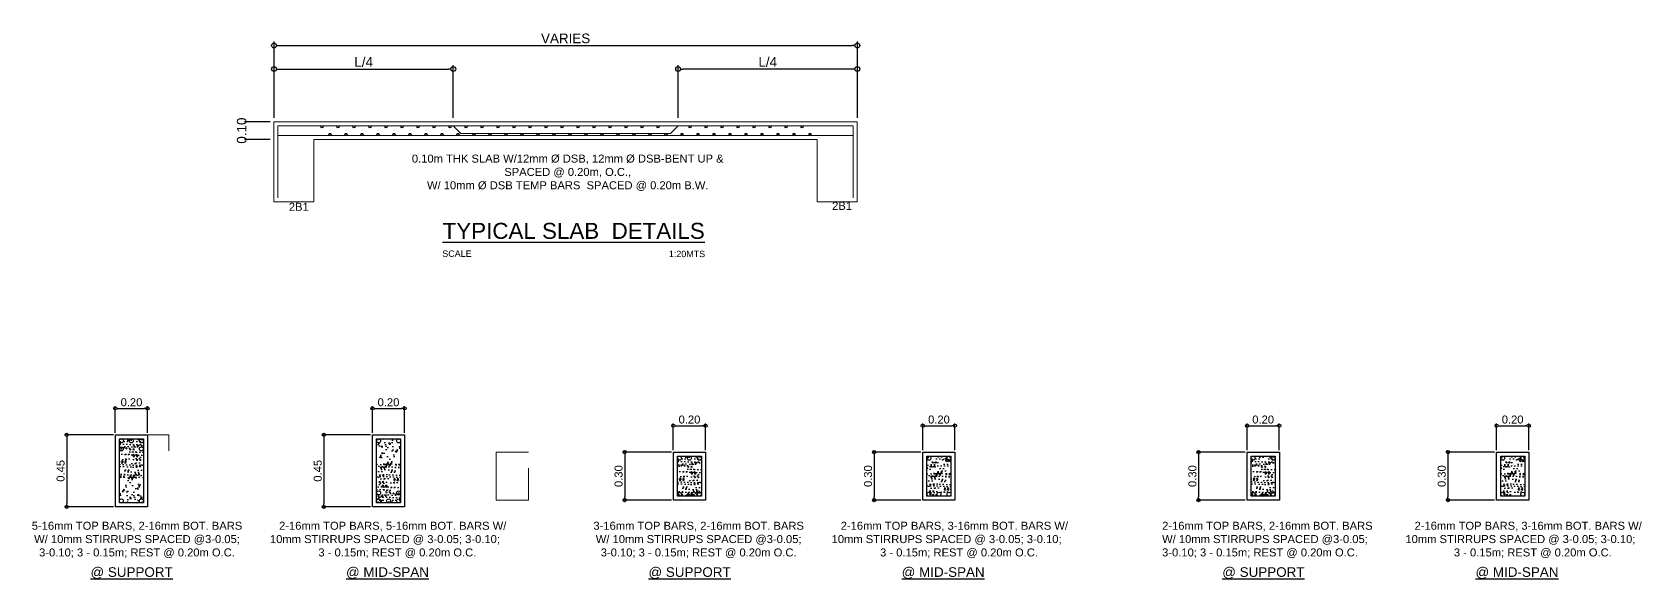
# Model space of a CAD drawing. Header units: inches. Extents: x -1369 to 1198, y -366 to 1398.
# Drawn here: x -621.63 to -611.57, y -34.94 to -31.53 of the extents above; entities that cross this region are included whole.
import ezdxf

# ---------------------------------------------------------------- set-up
doc = ezdxf.new("R2010")
doc.units = ezdxf.units.IN
doc.header["$MEASUREMENT"] = 0
doc.layers.add('BLK_BDY', color=11, linetype='Continuous', lineweight=13)
doc.layers.add('dim', color=8, linetype='Continuous')
doc.styles.get("Standard").update_dxf_attribs({"font": 'arial.ttf'})
doc.dimstyles.new('20', dxfattribs={"dimtxt": 0.05, "dimasz": 0.02, "dimexe": 0.013, "dimexo": 0.0125, "dimgap": 0.0125, "dimtad": 1, "dimzin": 0, "dimdsep": 46, "dimtxsty": 'Standard', "dimblk": 'DOTBLANK', "dimcen": 0.09, "dimclrd": 256, "dimclre": 256, "dimadec": 0, "dimazin": 0, "dimtfac": 1, "dimtix": 1, "dimtofl": 0, "dimtmove": 0, "dimatfit": 3, "dimfxl": 1, "dimtolj": 1, "dimtzin": 0, "dimlwd": -1, "dimlwe": -1, "dimarcsym": 0})
doc.dimstyles.new('JT- 20', dxfattribs={"dimtxt": 0.06, "dimasz": 0.03, "dimexe": 0.025, "dimexo": 0.025, "dimgap": 0.0125, "dimtad": 1, "dimzin": 0, "dimdsep": 46, "dimtxsty": 'Standard', "dimblk": 'DOTBLANK', "dimcen": 0.1, "dimclrd": 8, "dimclre": 8, "dimclrt": 7, "dimadec": 0, "dimazin": 0, "dimtfac": 1, "dimtix": 1, "dimtofl": 0, "dimtmove": 0, "dimatfit": 3, "dimldrblk": 'CLOSEDBLANK', "dimfxl": 1, "dimtolj": 1, "dimtzin": 0, "dimlwd": -1, "dimlwe": -1, "dimarcsym": 0})

# ---------------------------------------------------------------- blocks, each defined once
blk = doc.blocks.new('_DotBlank')
at = {"color": 0, "linetype": 'ByBlock', "lineweight": -2}
blk.add_line((-0.5, 0), (-1, 0), dxfattribs=at)
blk.add_circle((0, 0), 0.5, dxfattribs=at)
blk = doc.blocks.new('*D819')
at = {"layer": 'Defpoints', "color": 0, "transparency": 16777216}
for p in [(-620.911, -33.879), (-621.112, -34.044), (-620.911, -34.044)]:
    blk.add_point(p, dxfattribs=at)
at = {"layer": 'dim', "transparency": 16777216}
for p, q in [((-621.112, -34.032), (-621.112, -33.866)), ((-621.092, -33.879), (-620.931, -33.879)), ((-620.911, -34.032), (-620.911, -33.866))]:
    blk.add_line(p, q, dxfattribs=at)
at = {"layer": 'dim', "transparency": 16777216, "xscale": 0.02, "yscale": 0.02, "zscale": 0.02, "rotation": 180}
blk.add_blockref('_DotBlank', (-621.112, -33.879), dxfattribs=at)
at = {"layer": 'dim', "transparency": 16777216, "xscale": 0.02, "yscale": 0.02, "zscale": 0.02}
blk.add_blockref('_DotBlank', (-620.911, -33.879), dxfattribs=at)
at = {"layer": 'dim', "color": 0, "transparency": 16777216, "insert": (-621.011, -33.841), "char_height": 0.05, "attachment_point": 5}
blk.add_mtext('\\A1;0.20', dxfattribs=at)
blk = doc.blocks.new('*D820')
at = {"layer": 'Defpoints', "color": 0, "transparency": 16777216}
for p in [(-621.112, -34.044), (-621.416, -34.494), (-621.112, -34.494)]:
    blk.add_point(p, dxfattribs=at)
at = {"layer": 'dim', "transparency": 16777216}
for p, q in [((-621.124, -34.044), (-621.429, -34.044)), ((-621.416, -34.064), (-621.416, -34.474)), ((-621.124, -34.494), (-621.429, -34.494))]:
    blk.add_line(p, q, dxfattribs=at)
at = {"layer": 'dim', "transparency": 16777216, "xscale": 0.02, "yscale": 0.02, "zscale": 0.02}
for p, rotation in [((-621.416, -34.044), 90), ((-621.416, -34.494), 270)]:
    blk.add_blockref('_DotBlank', p, dxfattribs=dict(at, rotation=rotation))
at = {"layer": 'dim', "color": 0, "transparency": 16777216, "insert": (-621.454, -34.269), "char_height": 0.05, "attachment_point": 5, "rotation": 90}
blk.add_mtext('\\A1;0.45', dxfattribs=at)
blk = doc.blocks.new('*D818')
at = {"color": 8, "transparency": 16777216}
for p, q in [((-620.12, -32.064), (-620.12, -31.587)), ((-620.09, -31.612), (-616.505, -31.612)), ((-616.475, -32.064), (-616.475, -31.587))]:
    blk.add_line(p, q, dxfattribs=at)
at = {"layer": 'Defpoints', "color": 0, "transparency": 16777216}
for p in [(-616.475, -31.612), (-620.12, -32.089), (-616.475, -32.089)]:
    blk.add_point(p, dxfattribs=at)
at = {"color": 8, "transparency": 16777216, "xscale": 0.03, "yscale": 0.03, "zscale": 0.03, "rotation": 180}
blk.add_blockref('_DotBlank', (-620.12, -31.612), dxfattribs=at)
at = {"color": 8, "transparency": 16777216, "xscale": 0.03, "yscale": 0.03, "zscale": 0.03}
blk.add_blockref('_DotBlank', (-616.475, -31.612), dxfattribs=at)
at = {"color": 7, "transparency": 16777216, "insert": (-618.298, -31.568), "char_height": 0.06, "attachment_point": 5}
blk.add_mtext('\\A1;VARIES', dxfattribs=at)
blk = doc.blocks.new('_ClosedBlank')
at = {"color": 0, "linetype": 'ByBlock', "lineweight": -2}
for p, q in [((-1, 0.17), (0, 0)), ((-1, 0.17), (-1, -0.17)), ((0, 0), (-1, -0.17))]:
    blk.add_line(p, q, dxfattribs=at)
blk = doc.blocks.new('*D823')
at = {"color": 8, "transparency": 16777216}
for p, q in [((-617.595, -32.064), (-617.595, -31.734)), ((-616.505, -31.759), (-617.565, -31.759)), ((-616.475, -32.064), (-616.475, -31.734))]:
    blk.add_line(p, q, dxfattribs=at)
at = {"layer": 'Defpoints', "color": 0, "transparency": 16777216}
for p in [(-617.595, -31.759), (-617.595, -32.089), (-616.475, -32.089)]:
    blk.add_point(p, dxfattribs=at)
at = {"color": 8, "transparency": 16777216, "xscale": 0.03, "yscale": 0.03, "zscale": 0.03, "rotation": 180}
blk.add_blockref('_DotBlank', (-617.595, -31.759), dxfattribs=at)
at = {"color": 8, "transparency": 16777216, "xscale": 0.03, "yscale": 0.03, "zscale": 0.03}
blk.add_blockref('_DotBlank', (-616.475, -31.759), dxfattribs=at)
at = {"color": 7, "transparency": 16777216, "insert": (-617.035, -31.715), "char_height": 0.06, "attachment_point": 5}
blk.add_mtext('\\A1;L/4', dxfattribs=at)
blk = doc.blocks.new('*D824')
at = {"color": 8, "transparency": 16777216}
for p, q in [((-620.145, -32.089), (-620.304, -32.089)), ((-620.145, -32.199), (-620.304, -32.199))]:
    blk.add_line(p, q, dxfattribs=at)
at = {"layer": 'Defpoints', "color": 0, "transparency": 16777216}
for p in [(-620.12, -32.089), (-620.279, -32.199), (-620.12, -32.199)]:
    blk.add_point(p, dxfattribs=at)
at = {"color": 7, "transparency": 16777216, "insert": (-620.322, -32.144), "char_height": 0.06, "attachment_point": 5, "rotation": 90}
blk.add_mtext('\\A1;0.10', dxfattribs=at)
blk = doc.blocks.new('*D825')
at = {"color": 8, "transparency": 16777216}
for p, q in [((-620.12, -32.064), (-620.12, -31.734)), ((-620.09, -31.759), (-619.03, -31.759)), ((-619, -32.064), (-619, -31.734))]:
    blk.add_line(p, q, dxfattribs=at)
at = {"layer": 'Defpoints', "color": 0, "transparency": 16777216}
for p in [(-619, -31.759), (-620.12, -32.089), (-619, -32.089)]:
    blk.add_point(p, dxfattribs=at)
at = {"color": 8, "transparency": 16777216, "xscale": 0.03, "yscale": 0.03, "zscale": 0.03, "rotation": 180}
blk.add_blockref('_DotBlank', (-620.12, -31.759), dxfattribs=at)
at = {"color": 8, "transparency": 16777216, "xscale": 0.03, "yscale": 0.03, "zscale": 0.03}
blk.add_blockref('_DotBlank', (-619, -31.759), dxfattribs=at)
at = {"color": 7, "transparency": 16777216, "insert": (-619.56, -31.715), "char_height": 0.06, "attachment_point": 5}
blk.add_mtext('\\A1;L/4', dxfattribs=at)
blk = doc.blocks.new('*D826')
at = {"layer": 'Defpoints', "color": 0, "transparency": 16777216}
for p in [(-617.424, -33.987), (-617.625, -34.152), (-617.424, -34.152)]:
    blk.add_point(p, dxfattribs=at)
at = {"layer": 'dim', "transparency": 16777216}
for p, q in [((-617.625, -34.14), (-617.625, -33.974)), ((-617.605, -33.987), (-617.444, -33.987)), ((-617.424, -34.14), (-617.424, -33.974))]:
    blk.add_line(p, q, dxfattribs=at)
at = {"layer": 'dim', "transparency": 16777216, "xscale": 0.02, "yscale": 0.02, "zscale": 0.02, "rotation": 180}
blk.add_blockref('_DotBlank', (-617.625, -33.987), dxfattribs=at)
at = {"layer": 'dim', "transparency": 16777216, "xscale": 0.02, "yscale": 0.02, "zscale": 0.02}
blk.add_blockref('_DotBlank', (-617.424, -33.987), dxfattribs=at)
at = {"layer": 'dim', "color": 0, "transparency": 16777216, "insert": (-617.524, -33.949), "char_height": 0.05, "attachment_point": 5}
blk.add_mtext('\\A1;0.20', dxfattribs=at)
blk = doc.blocks.new('*D827')
at = {"layer": 'Defpoints', "color": 0, "transparency": 16777216}
for p in [(-617.625, -34.152), (-617.929, -34.452), (-617.625, -34.452)]:
    blk.add_point(p, dxfattribs=at)
at = {"layer": 'dim', "transparency": 16777216}
for p, q in [((-617.637, -34.152), (-617.942, -34.152)), ((-617.929, -34.172), (-617.929, -34.432)), ((-617.637, -34.452), (-617.942, -34.452))]:
    blk.add_line(p, q, dxfattribs=at)
at = {"layer": 'dim', "transparency": 16777216, "xscale": 0.02, "yscale": 0.02, "zscale": 0.02}
for p, rotation in [((-617.929, -34.152), 90), ((-617.929, -34.452), 270)]:
    blk.add_blockref('_DotBlank', p, dxfattribs=dict(at, rotation=rotation))
at = {"layer": 'dim', "color": 0, "transparency": 16777216, "insert": (-617.967, -34.302), "char_height": 0.05, "attachment_point": 5, "rotation": 90}
blk.add_mtext('\\A1;0.30', dxfattribs=at)
blk = doc.blocks.new('*D828')
at = {"layer": 'Defpoints', "color": 0, "transparency": 16777216}
for p in [(-615.865, -33.987), (-616.066, -34.152), (-615.865, -34.152)]:
    blk.add_point(p, dxfattribs=at)
at = {"layer": 'dim', "transparency": 16777216}
for p, q in [((-616.066, -34.14), (-616.066, -33.974)), ((-616.046, -33.987), (-615.885, -33.987)), ((-615.865, -34.14), (-615.865, -33.974))]:
    blk.add_line(p, q, dxfattribs=at)
at = {"layer": 'dim', "transparency": 16777216, "xscale": 0.02, "yscale": 0.02, "zscale": 0.02, "rotation": 180}
blk.add_blockref('_DotBlank', (-616.066, -33.987), dxfattribs=at)
at = {"layer": 'dim', "transparency": 16777216, "xscale": 0.02, "yscale": 0.02, "zscale": 0.02}
blk.add_blockref('_DotBlank', (-615.865, -33.987), dxfattribs=at)
at = {"layer": 'dim', "color": 0, "transparency": 16777216, "insert": (-615.965, -33.949), "char_height": 0.05, "attachment_point": 5}
blk.add_mtext('\\A1;0.20', dxfattribs=at)
blk = doc.blocks.new('*D829')
at = {"layer": 'Defpoints', "color": 0, "transparency": 16777216}
for p in [(-616.066, -34.152), (-616.37, -34.452), (-616.066, -34.452)]:
    blk.add_point(p, dxfattribs=at)
at = {"layer": 'dim', "transparency": 16777216}
for p, q in [((-616.079, -34.152), (-616.383, -34.152)), ((-616.37, -34.172), (-616.37, -34.432)), ((-616.079, -34.452), (-616.383, -34.452))]:
    blk.add_line(p, q, dxfattribs=at)
at = {"layer": 'dim', "transparency": 16777216, "xscale": 0.02, "yscale": 0.02, "zscale": 0.02}
for p, rotation in [((-616.37, -34.152), 90), ((-616.37, -34.452), 270)]:
    blk.add_blockref('_DotBlank', p, dxfattribs=dict(at, rotation=rotation))
at = {"layer": 'dim', "color": 0, "transparency": 16777216, "insert": (-616.408, -34.302), "char_height": 0.05, "attachment_point": 5, "rotation": 90}
blk.add_mtext('\\A1;0.30', dxfattribs=at)
blk = doc.blocks.new('*D821')
at = {"layer": 'Defpoints', "color": 0, "transparency": 16777216}
for p in [(-619.304, -33.879), (-619.505, -34.044), (-619.304, -34.044)]:
    blk.add_point(p, dxfattribs=at)
at = {"layer": 'dim', "transparency": 16777216}
for p, q in [((-619.505, -34.032), (-619.505, -33.866)), ((-619.485, -33.879), (-619.324, -33.879)), ((-619.304, -34.032), (-619.304, -33.866))]:
    blk.add_line(p, q, dxfattribs=at)
at = {"layer": 'dim', "transparency": 16777216, "xscale": 0.02, "yscale": 0.02, "zscale": 0.02, "rotation": 180}
blk.add_blockref('_DotBlank', (-619.505, -33.879), dxfattribs=at)
at = {"layer": 'dim', "transparency": 16777216, "xscale": 0.02, "yscale": 0.02, "zscale": 0.02}
blk.add_blockref('_DotBlank', (-619.304, -33.879), dxfattribs=at)
at = {"layer": 'dim', "color": 0, "transparency": 16777216, "insert": (-619.405, -33.841), "char_height": 0.05, "attachment_point": 5}
blk.add_mtext('\\A1;0.20', dxfattribs=at)
blk = doc.blocks.new('*D822')
at = {"layer": 'Defpoints', "color": 0, "transparency": 16777216}
for p in [(-619.505, -34.044), (-619.809, -34.494), (-619.505, -34.494)]:
    blk.add_point(p, dxfattribs=at)
at = {"layer": 'dim', "transparency": 16777216}
for p, q in [((-619.518, -34.044), (-619.822, -34.044)), ((-619.809, -34.064), (-619.809, -34.474)), ((-619.518, -34.494), (-619.822, -34.494))]:
    blk.add_line(p, q, dxfattribs=at)
at = {"layer": 'dim', "transparency": 16777216, "xscale": 0.02, "yscale": 0.02, "zscale": 0.02}
for p, rotation in [((-619.809, -34.044), 90), ((-619.809, -34.494), 270)]:
    blk.add_blockref('_DotBlank', p, dxfattribs=dict(at, rotation=rotation))
at = {"layer": 'dim', "color": 0, "transparency": 16777216, "insert": (-619.847, -34.269), "char_height": 0.05, "attachment_point": 5, "rotation": 90}
blk.add_mtext('\\A1;0.45', dxfattribs=at)
blk = doc.blocks.new('*D1001')
at = {"layer": 'Defpoints', "color": 0, "transparency": 16777216}
for p in [(-613.838, -33.987), (-614.039, -34.152), (-613.838, -34.152)]:
    blk.add_point(p, dxfattribs=at)
at = {"layer": 'dim', "transparency": 16777216}
for p, q in [((-614.039, -34.14), (-614.039, -33.974)), ((-614.019, -33.987), (-613.858, -33.987)), ((-613.838, -34.14), (-613.838, -33.974))]:
    blk.add_line(p, q, dxfattribs=at)
at = {"layer": 'dim', "transparency": 16777216, "xscale": 0.02, "yscale": 0.02, "zscale": 0.02, "rotation": 180}
blk.add_blockref('_DotBlank', (-614.039, -33.987), dxfattribs=at)
at = {"layer": 'dim', "transparency": 16777216, "xscale": 0.02, "yscale": 0.02, "zscale": 0.02}
blk.add_blockref('_DotBlank', (-613.838, -33.987), dxfattribs=at)
at = {"layer": 'dim', "color": 0, "transparency": 16777216, "insert": (-613.939, -33.949), "char_height": 0.05, "attachment_point": 5}
blk.add_mtext('\\A1;0.20', dxfattribs=at)
blk = doc.blocks.new('*D1002')
at = {"layer": 'Defpoints', "color": 0, "transparency": 16777216}
for p in [(-614.039, -34.152), (-614.343, -34.452), (-614.039, -34.452)]:
    blk.add_point(p, dxfattribs=at)
at = {"layer": 'dim', "transparency": 16777216}
for p, q in [((-614.052, -34.152), (-614.356, -34.152)), ((-614.343, -34.172), (-614.343, -34.432)), ((-614.052, -34.452), (-614.356, -34.452))]:
    blk.add_line(p, q, dxfattribs=at)
at = {"layer": 'dim', "transparency": 16777216, "xscale": 0.02, "yscale": 0.02, "zscale": 0.02}
for p, rotation in [((-614.343, -34.152), 90), ((-614.343, -34.452), 270)]:
    blk.add_blockref('_DotBlank', p, dxfattribs=dict(at, rotation=rotation))
at = {"layer": 'dim', "color": 0, "transparency": 16777216, "insert": (-614.381, -34.302), "char_height": 0.05, "attachment_point": 5, "rotation": 90}
blk.add_mtext('\\A1;0.30', dxfattribs=at)
blk = doc.blocks.new('*D1003')
at = {"layer": 'Defpoints', "color": 0, "transparency": 16777216}
for p in [(-612.279, -33.987), (-612.48, -34.152), (-612.279, -34.152)]:
    blk.add_point(p, dxfattribs=at)
at = {"layer": 'dim', "transparency": 16777216}
for p, q in [((-612.48, -34.14), (-612.48, -33.974)), ((-612.46, -33.987), (-612.299, -33.987)), ((-612.279, -34.14), (-612.279, -33.974))]:
    blk.add_line(p, q, dxfattribs=at)
at = {"layer": 'dim', "transparency": 16777216, "xscale": 0.02, "yscale": 0.02, "zscale": 0.02, "rotation": 180}
blk.add_blockref('_DotBlank', (-612.48, -33.987), dxfattribs=at)
at = {"layer": 'dim', "transparency": 16777216, "xscale": 0.02, "yscale": 0.02, "zscale": 0.02}
blk.add_blockref('_DotBlank', (-612.279, -33.987), dxfattribs=at)
at = {"layer": 'dim', "color": 0, "transparency": 16777216, "insert": (-612.38, -33.949), "char_height": 0.05, "attachment_point": 5}
blk.add_mtext('\\A1;0.20', dxfattribs=at)
blk = doc.blocks.new('*D1004')
at = {"layer": 'Defpoints', "color": 0, "transparency": 16777216}
for p in [(-612.48, -34.152), (-612.784, -34.452), (-612.48, -34.452)]:
    blk.add_point(p, dxfattribs=at)
at = {"layer": 'dim', "transparency": 16777216}
for p, q in [((-612.493, -34.152), (-612.797, -34.152)), ((-612.784, -34.172), (-612.784, -34.432)), ((-612.493, -34.452), (-612.797, -34.452))]:
    blk.add_line(p, q, dxfattribs=at)
at = {"layer": 'dim', "transparency": 16777216, "xscale": 0.02, "yscale": 0.02, "zscale": 0.02}
for p, rotation in [((-612.784, -34.152), 90), ((-612.784, -34.452), 270)]:
    blk.add_blockref('_DotBlank', p, dxfattribs=dict(at, rotation=rotation))
at = {"layer": 'dim', "color": 0, "transparency": 16777216, "insert": (-612.823, -34.302), "char_height": 0.05, "attachment_point": 5, "rotation": 90}
blk.add_mtext('\\A1;0.30', dxfattribs=at)

msp = doc.modelspace()

# ---------------------------------------------------------------- hatches: boundary and pattern name
h = msp.add_hatch()
h.set_pattern_fill('AR-CONC', color=8, scale=0.0125, angle=270, style=0)
h.set_pattern_definition([(320, (-672.17905, -84.39336), (-0.00784402, -0.08965752), [0.009375, -0.103125]), (265, (-672.17905, -84.39336), (0.09402402, 0.01734392), [0.0075, -0.0825]), (10.4514, (-672.179705, -84.40083), (0.08617994, -0.07231367), [0.00796752, -0.08764276]), (316.1842, (-672.15405, -84.39336), (-0.02068988, -0.13340513), [0.0140625, -0.1546875]), (6.6356, (-672.15578, -84.40447), (0.12176473, -0.11683284), [0.01195129, -0.13146412]), (261.1842, (-672.15405, -84.39336), (0.12176483, -0.11683274), [0.01125, -0.12375]), (291, (-672.1603, -84.40586), (-0.05032736, -0.07461338), [0.009375, -0.103125]), (236, (-672.1603, -84.40586), (0.09064376, -0.03041442), [0.0075, -0.0825]), (341.4514, (-672.164495, -84.412075), (0.04031631, -0.10502783), [0.00796752, -0.08764276]), (307.5, (-672.17905, -84.393357), (0.041611732, -0.001519982), [0, -0.0815, 0, -0.08375, 0, -0.0828125]), (277.5, (-672.17905, -84.393357), (0.049301464, -0.032883692), [0, -0.04775, 0, -0.079625, 0, -0.0315625]), (237.5, (-672.17905, -84.365482), (-0.002819359, -0.066727805), [0, -0.03125, 0, -0.0975, 0, -0.129375]), (227.5, (-672.17905, -84.35298), (0.012513123, -0.07289827), [0, -0.040625, 0, -0.06475, 0, -0.091875])])
h.paths.add_polyline_path([(-621.0868, -34.3193), (-620.9368, -34.3193), (-620.9368, -34.0693), (-621.0868, -34.0693)])
h = msp.add_hatch()
h.set_pattern_fill('AR-CONC', color=8, scale=0.0125, angle=270, style=0)
h.set_pattern_definition([(320, (-672.15832, -84.39336), (-0.00784402, -0.08965752), [0.009375, -0.103125]), (265, (-672.15832, -84.39336), (0.09402402, 0.01734392), [0.0075, -0.0825]), (10.4514, (-672.15897, -84.40083), (0.08617994, -0.07231367), [0.00796752, -0.08764276]), (316.1842, (-672.13332, -84.39336), (-0.02068988, -0.13340513), [0.0140625, -0.1546875]), (6.6356, (-672.13504, -84.40447), (0.12176473, -0.11683284), [0.01195129, -0.13146412]), (261.1842, (-672.13332, -84.39336), (0.12176483, -0.11683274), [0.01125, -0.12375]), (291, (-672.13957, -84.40586), (-0.05032736, -0.07461338), [0.009375, -0.103125]), (236, (-672.13957, -84.40586), (0.09064376, -0.03041442), [0.0075, -0.0825]), (341.4514, (-672.14376, -84.412075), (0.04031631, -0.10502783), [0.00796752, -0.08764276]), (307.5, (-672.158317, -84.393357), (0.041611732, -0.001519982), [0, -0.0815, 0, -0.08375, 0, -0.0828125]), (277.5, (-672.158317, -84.393357), (0.049301464, -0.032883692), [0, -0.04775, 0, -0.079625, 0, -0.0315625]), (237.5, (-672.158317, -84.365482), (-0.002819359, -0.066727805), [0, -0.03125, 0, -0.0975, 0, -0.129375]), (227.5, (-672.158317, -84.35298), (0.012513123, -0.07289827), [0, -0.040625, 0, -0.06475, 0, -0.091875])])
h.paths.add_polyline_path([(-621.0868, -34.4693), (-620.9368, -34.4693), (-620.9368, -34.0693), (-621.0868, -34.0693)])
h = msp.add_hatch()
h.set_pattern_fill('AR-CONC', color=8, scale=0.0125, angle=450, style=0)
h.set_pattern_definition([(140, (-568.25744, 15.85468), (0.00784402, 0.08965752), [0.009375, -0.103125]), (85, (-568.25744, 15.85468), (-0.09402402, -0.01734392), [0.0075, -0.0825]), (190.4514, (-568.25679, 15.86215), (-0.08617994, 0.07231367), [0.00796752, -0.08764276]), (136.1842, (-568.28244, 15.85468), (0.02068988, 0.13340513), [0.0140625, -0.1546875]), (186.6356, (-568.28072, 15.8658), (-0.12176473, 0.11683284), [0.01195129, -0.13146412]), (81.1842, (-568.28244, 15.85468), (-0.12176483, 0.11683274), [0.01125, -0.12375]), (111, (-568.27619, 15.86718), (0.05032736, 0.07461338), [0.009375, -0.103125]), (56, (-568.27619, 15.86718), (-0.09064376, 0.03041442), [0.0075, -0.0825]), (161.4514, (-568.272, 15.8734), (-0.04031631, 0.10502783), [0.00796752, -0.08764276]), (127.5, (-568.257442, 15.85468), (-0.041611732, 0.001519982), [0, -0.0815, 0, -0.08375, 0, -0.0828125]), (97.5, (-568.25744, 15.85468), (-0.049301464, 0.032883692), [0, -0.04775, 0, -0.079625, 0, -0.0315625]), (57.5, (-568.257442, 15.826806), (0.002819359, 0.066727805), [0, -0.03125, 0, -0.0975, 0, -0.129375]), (47.5, (-568.25744, 15.814306), (-0.012513123, 0.07289827), [0, -0.040625, 0, -0.06475, 0, -0.091875])])
h.paths.add_polyline_path([(-619.329, -34.0693), (-619.479, -34.0693), (-619.479, -34.4693), (-619.329, -34.4693)])
h = msp.add_hatch()
h.set_pattern_fill('AR-CONC', color=8, scale=0.0125, angle=270, style=0)
h.set_pattern_definition([(320, (-668.69216, -84.501495), (-0.00784402, -0.08965752), [0.009375, -0.103125]), (265, (-668.69216, -84.501495), (0.09402402, 0.01734392), [0.0075, -0.0825]), (10.4514, (-668.69281, -84.50897), (0.08617994, -0.07231367), [0.00796752, -0.08764276]), (316.1842, (-668.66716, -84.5015), (-0.02068988, -0.13340513), [0.0140625, -0.1546875]), (6.6356, (-668.66888, -84.51261), (0.12176473, -0.11683284), [0.01195129, -0.13146412]), (261.1842, (-668.66716, -84.5015), (0.12176483, -0.11683274), [0.01125, -0.12375]), (291, (-668.67341, -84.513995), (-0.05032736, -0.07461338), [0.009375, -0.103125]), (236, (-668.67341, -84.513995), (0.09064376, -0.03041442), [0.0075, -0.0825]), (341.4514, (-668.6776, -84.52021), (0.04031631, -0.10502783), [0.00796752, -0.08764276]), (307.5, (-668.69216, -84.501495), (0.041611732, -0.001519982), [0, -0.0815, 0, -0.08375, 0, -0.0828125]), (277.5, (-668.69216, -84.501495), (0.049301464, -0.032883692), [0, -0.04775, 0, -0.079625, 0, -0.0315625]), (237.5, (-668.69216, -84.47362), (-0.002819359, -0.066727805), [0, -0.03125, 0, -0.0975, 0, -0.129375]), (227.5, (-668.69216, -84.46112), (0.012513123, -0.07289827), [0, -0.040625, 0, -0.06475, 0, -0.091875])])
h.paths.add_polyline_path([(-617.5999, -34.4275), (-617.4499, -34.4275), (-617.4499, -34.1775), (-617.5999, -34.1775)])
h = msp.add_hatch()
h.set_pattern_fill('AR-CONC', color=8, scale=0.0125, angle=270, style=0)
h.set_pattern_definition([(320, (-668.671424, -84.501495), (-0.00784402, -0.08965752), [0.009375, -0.103125]), (265, (-668.67142, -84.501495), (0.09402402, 0.01734392), [0.0075, -0.0825]), (10.4514, (-668.67208, -84.50897), (0.08617994, -0.07231367), [0.00796752, -0.08764276]), (316.1842, (-668.64642, -84.5015), (-0.02068988, -0.13340513), [0.0140625, -0.1546875]), (6.6356, (-668.64815, -84.51261), (0.12176473, -0.11683284), [0.01195129, -0.13146412]), (261.1842, (-668.64642, -84.5015), (0.12176483, -0.11683274), [0.01125, -0.12375]), (291, (-668.652674, -84.513995), (-0.05032736, -0.07461338), [0.009375, -0.103125]), (236, (-668.65267, -84.513995), (0.09064376, -0.03041442), [0.0075, -0.0825]), (341.4514, (-668.65687, -84.52021), (0.04031631, -0.10502783), [0.00796752, -0.08764276]), (307.5, (-668.671424, -84.501495), (0.041611732, -0.001519982), [0, -0.0815, 0, -0.08375, 0, -0.0828125]), (277.5, (-668.671424, -84.501495), (0.049301464, -0.032883692), [0, -0.04775, 0, -0.079625, 0, -0.0315625]), (237.5, (-668.671424, -84.47362), (-0.002819359, -0.066727805), [0, -0.03125, 0, -0.0975, 0, -0.129375]), (227.5, (-668.671424, -84.46112), (0.012513123, -0.07289827), [0, -0.040625, 0, -0.06475, 0, -0.091875])])
h.paths.add_polyline_path([(-617.5999, -34.4275), (-617.4499, -34.4275), (-617.4499, -34.1775), (-617.5999, -34.1775)])
h = msp.add_hatch()
h.set_pattern_fill('AR-CONC', color=8, scale=0.0125, angle=450, style=0)
h.set_pattern_definition([(140, (-564.797616, 15.79654), (0.00784402, 0.08965752), [0.009375, -0.103125]), (85, (-564.79762, 15.79654), (-0.09402402, -0.01734392), [0.0075, -0.0825]), (190.4514, (-564.79696, 15.80401), (-0.08617994, 0.07231367), [0.00796752, -0.08764276]), (136.1842, (-564.82262, 15.79654), (0.02068988, 0.13340513), [0.0140625, -0.1546875]), (186.6356, (-564.82089, 15.80766), (-0.12176473, 0.11683284), [0.01195129, -0.13146412]), (81.1842, (-564.82262, 15.79654), (-0.12176483, 0.11683274), [0.01125, -0.12375]), (111, (-564.816366, 15.80904), (0.05032736, 0.07461338), [0.009375, -0.103125]), (56, (-564.81637, 15.80904), (-0.09064376, 0.03041442), [0.0075, -0.0825]), (161.4514, (-564.81217, 15.81526), (-0.04031631, 0.10502783), [0.00796752, -0.08764276]), (127.5, (-564.797616, 15.796543), (-0.041611732, 0.001519982), [0, -0.0815, 0, -0.08375, 0, -0.0828125]), (97.5, (-564.797616, 15.796543), (-0.049301464, 0.032883692), [0, -0.04775, 0, -0.079625, 0, -0.0315625]), (57.5, (-564.797616, 15.768668), (0.002819359, 0.066727805), [0, -0.03125, 0, -0.0975, 0, -0.129375]), (47.5, (-564.797616, 15.75617), (-0.012513123, 0.07289827), [0, -0.040625, 0, -0.06475, 0, -0.091875])])
h.paths.add_polyline_path([(-616.0399, -34.4275), (-615.8899, -34.4275), (-615.8899, -34.1775), (-616.0399, -34.1775)])
h = msp.add_hatch()
h.set_pattern_fill('AR-CONC', color=8, scale=0.0125, angle=450, style=0)
h.set_pattern_definition([(140, (-564.81835, 15.79654), (0.00784402, 0.08965752), [0.009375, -0.103125]), (85, (-564.81835, 15.79654), (-0.09402402, -0.01734392), [0.0075, -0.0825]), (190.4514, (-564.8177, 15.80401), (-0.08617994, 0.07231367), [0.00796752, -0.08764276]), (136.1842, (-564.84335, 15.79654), (0.02068988, 0.13340513), [0.0140625, -0.1546875]), (186.6356, (-564.84163, 15.80766), (-0.12176473, 0.11683284), [0.01195129, -0.13146412]), (81.1842, (-564.84335, 15.79654), (-0.12176483, 0.11683274), [0.01125, -0.12375]), (111, (-564.8371, 15.80904), (0.05032736, 0.07461338), [0.009375, -0.103125]), (56, (-564.8371, 15.80904), (-0.09064376, 0.03041442), [0.0075, -0.0825]), (161.4514, (-564.83291, 15.81526), (-0.04031631, 0.10502783), [0.00796752, -0.08764276]), (127.5, (-564.81835, 15.796543), (-0.041611732, 0.001519982), [0, -0.0815, 0, -0.08375, 0, -0.0828125]), (97.5, (-564.81835, 15.796543), (-0.049301464, 0.032883692), [0, -0.04775, 0, -0.079625, 0, -0.0315625]), (57.5, (-564.81835, 15.768668), (0.002819359, 0.066727805), [0, -0.03125, 0, -0.0975, 0, -0.129375]), (47.5, (-564.81835, 15.75617), (-0.012513123, 0.07289827), [0, -0.040625, 0, -0.06475, 0, -0.091875])])
h.paths.add_polyline_path([(-616.0399, -34.4275), (-615.8899, -34.4275), (-615.8899, -34.1775), (-616.0399, -34.1775)])
h = msp.add_hatch()
h.set_pattern_fill('AR-CONC', color=8, scale=0.0125, angle=270, style=0)
h.set_pattern_definition([(320, (-665.10638, -84.501495), (-0.00784402, -0.08965752), [0.009375, -0.103125]), (265, (-665.10638, -84.501495), (0.09402402, 0.01734392), [0.0075, -0.0825]), (10.4514, (-665.10703, -84.50897), (0.08617994, -0.07231367), [0.00796752, -0.08764276]), (316.1842, (-665.08138, -84.5015), (-0.02068988, -0.13340513), [0.0140625, -0.1546875]), (6.6356, (-665.0831, -84.51261), (0.12176473, -0.11683284), [0.01195129, -0.13146412]), (261.1842, (-665.08138, -84.5015), (0.12176483, -0.11683274), [0.01125, -0.12375]), (291, (-665.08763, -84.513995), (-0.05032736, -0.07461338), [0.009375, -0.103125]), (236, (-665.08763, -84.513995), (0.09064376, -0.03041442), [0.0075, -0.0825]), (341.4514, (-665.09182, -84.52021), (0.04031631, -0.10502783), [0.00796752, -0.08764276]), (307.5, (-665.106378, -84.501495), (0.041611732, -0.001519982), [0, -0.0815, 0, -0.08375, 0, -0.0828125]), (277.5, (-665.10638, -84.501495), (0.049301464, -0.032883692), [0, -0.04775, 0, -0.079625, 0, -0.0315625]), (237.5, (-665.106378, -84.47362), (-0.002819359, -0.066727805), [0, -0.03125, 0, -0.0975, 0, -0.129375]), (227.5, (-665.10638, -84.46112), (0.012513123, -0.07289827), [0, -0.040625, 0, -0.06475, 0, -0.091875])])
h.paths.add_polyline_path([(-614.0141, -34.4275), (-613.8641, -34.4275), (-613.8641, -34.1775), (-614.0141, -34.1775)])
h = msp.add_hatch()
h.set_pattern_fill('AR-CONC', color=8, scale=0.0125, angle=270, style=0)
h.set_pattern_definition([(320, (-665.08564, -84.501495), (-0.00784402, -0.08965752), [0.009375, -0.103125]), (265, (-665.08564, -84.501495), (0.09402402, 0.01734392), [0.0075, -0.0825]), (10.4514, (-665.0863, -84.50897), (0.08617994, -0.07231367), [0.00796752, -0.08764276]), (316.1842, (-665.06064, -84.5015), (-0.02068988, -0.13340513), [0.0140625, -0.1546875]), (6.6356, (-665.06237, -84.51261), (0.12176473, -0.11683284), [0.01195129, -0.13146412]), (261.1842, (-665.06064, -84.5015), (0.12176483, -0.11683274), [0.01125, -0.12375]), (291, (-665.06689, -84.513995), (-0.05032736, -0.07461338), [0.009375, -0.103125]), (236, (-665.06689, -84.513995), (0.09064376, -0.03041442), [0.0075, -0.0825]), (341.4514, (-665.07109, -84.52021), (0.04031631, -0.10502783), [0.00796752, -0.08764276]), (307.5, (-665.085643, -84.501495), (0.041611732, -0.001519982), [0, -0.0815, 0, -0.08375, 0, -0.0828125]), (277.5, (-665.085643, -84.501495), (0.049301464, -0.032883692), [0, -0.04775, 0, -0.079625, 0, -0.0315625]), (237.5, (-665.085643, -84.47362), (-0.002819359, -0.066727805), [0, -0.03125, 0, -0.0975, 0, -0.129375]), (227.5, (-665.085643, -84.46112), (0.012513123, -0.07289827), [0, -0.040625, 0, -0.06475, 0, -0.091875])])
h.paths.add_polyline_path([(-614.0141, -34.4275), (-613.8641, -34.4275), (-613.8641, -34.1775), (-614.0141, -34.1775)])
h = msp.add_hatch()
h.set_pattern_fill('AR-CONC', color=8, scale=0.0125, angle=450, style=0)
h.set_pattern_definition([(140, (-561.211835, 15.79654), (0.00784402, 0.08965752), [0.009375, -0.103125]), (85, (-561.211835, 15.79654), (-0.09402402, -0.01734392), [0.0075, -0.0825]), (190.4514, (-561.21118, 15.80401), (-0.08617994, 0.07231367), [0.00796752, -0.08764276]), (136.1842, (-561.23683, 15.79654), (0.02068988, 0.13340513), [0.0140625, -0.1546875]), (186.6356, (-561.23511, 15.80766), (-0.12176473, 0.11683284), [0.01195129, -0.13146412]), (81.1842, (-561.23683, 15.79654), (-0.12176483, 0.11683274), [0.01125, -0.12375]), (111, (-561.230585, 15.80904), (0.05032736, 0.07461338), [0.009375, -0.103125]), (56, (-561.230585, 15.80904), (-0.09064376, 0.03041442), [0.0075, -0.0825]), (161.4514, (-561.22639, 15.81526), (-0.04031631, 0.10502783), [0.00796752, -0.08764276]), (127.5, (-561.211835, 15.796543), (-0.041611732, 0.001519982), [0, -0.0815, 0, -0.08375, 0, -0.0828125]), (97.5, (-561.211835, 15.796543), (-0.049301464, 0.032883692), [0, -0.04775, 0, -0.079625, 0, -0.0315625]), (57.5, (-561.211835, 15.768668), (0.002819359, 0.066727805), [0, -0.03125, 0, -0.0975, 0, -0.129375]), (47.5, (-561.211835, 15.75617), (-0.012513123, 0.07289827), [0, -0.040625, 0, -0.06475, 0, -0.091875])])
h.paths.add_polyline_path([(-612.4541, -34.4275), (-612.3041, -34.4275), (-612.3041, -34.1775), (-612.4541, -34.1775)])
h = msp.add_hatch()
h.set_pattern_fill('AR-CONC', color=8, scale=0.0125, angle=450, style=0)
h.set_pattern_definition([(140, (-561.23257, 15.79654), (0.00784402, 0.08965752), [0.009375, -0.103125]), (85, (-561.23257, 15.79654), (-0.09402402, -0.01734392), [0.0075, -0.0825]), (190.4514, (-561.23192, 15.80401), (-0.08617994, 0.07231367), [0.00796752, -0.08764276]), (136.1842, (-561.25757, 15.79654), (0.02068988, 0.13340513), [0.0140625, -0.1546875]), (186.6356, (-561.25585, 15.80766), (-0.12176473, 0.11683284), [0.01195129, -0.13146412]), (81.1842, (-561.25757, 15.79654), (-0.12176483, 0.11683274), [0.01125, -0.12375]), (111, (-561.25132, 15.80904), (0.05032736, 0.07461338), [0.009375, -0.103125]), (56, (-561.25132, 15.80904), (-0.09064376, 0.03041442), [0.0075, -0.0825]), (161.4514, (-561.24713, 15.81526), (-0.04031631, 0.10502783), [0.00796752, -0.08764276]), (127.5, (-561.23257, 15.796543), (-0.041611732, 0.001519982), [0, -0.0815, 0, -0.08375, 0, -0.0828125]), (97.5, (-561.23257, 15.796543), (-0.049301464, 0.032883692), [0, -0.04775, 0, -0.079625, 0, -0.0315625]), (57.5, (-561.23257, 15.768668), (0.002819359, 0.066727805), [0, -0.03125, 0, -0.0975, 0, -0.129375]), (47.5, (-561.23257, 15.75617), (-0.012513123, 0.07289827), [0, -0.040625, 0, -0.06475, 0, -0.091875])])
h.paths.add_polyline_path([(-612.4541, -34.4275), (-612.3041, -34.4275), (-612.3041, -34.1775), (-612.4541, -34.1775)])
h = msp.add_hatch()
h.set_pattern_fill('AR-CONC', color=8, scale=0.0125, angle=450, style=0)
h.set_pattern_definition([(140, (-568.23671, 15.85468), (0.00784402, 0.08965752), [0.009375, -0.103125]), (85, (-568.23671, 15.85468), (-0.09402402, -0.01734392), [0.0075, -0.0825]), (190.4514, (-568.23605, 15.86215), (-0.08617994, 0.07231367), [0.00796752, -0.08764276]), (136.1842, (-568.26171, 15.85468), (0.02068988, 0.13340513), [0.0140625, -0.1546875]), (186.6356, (-568.25998, 15.8658), (-0.12176473, 0.11683284), [0.01195129, -0.13146412]), (81.1842, (-568.26171, 15.85468), (-0.12176483, 0.11683274), [0.01125, -0.12375]), (111, (-568.25546, 15.86718), (0.05032736, 0.07461338), [0.009375, -0.103125]), (56, (-568.25546, 15.86718), (-0.09064376, 0.03041442), [0.0075, -0.0825]), (161.4514, (-568.25126, 15.8734), (-0.04031631, 0.10502783), [0.00796752, -0.08764276]), (127.5, (-568.236707, 15.85468), (-0.041611732, 0.001519982), [0, -0.0815, 0, -0.08375, 0, -0.0828125]), (97.5, (-568.236707, 15.85468), (-0.049301464, 0.032883692), [0, -0.04775, 0, -0.079625, 0, -0.0315625]), (57.5, (-568.236707, 15.826806), (0.002819359, 0.066727805), [0, -0.03125, 0, -0.0975, 0, -0.129375]), (47.5, (-568.23671, 15.814306), (-0.012513123, 0.07289827), [0, -0.040625, 0, -0.06475, 0, -0.091875])])
h.paths.add_polyline_path([(-619.329, -34.2193), (-619.479, -34.2193), (-619.479, -34.4693), (-619.329, -34.4693)])

# ---------------------------------------------------------------- linework, layer by layer
at = {"color": 1, "lineweight": 20}
for p, q in [((-620.1205, -32.0889), (-616.4755, -32.0889)), ((-620.1205, -32.5889), (-620.1205, -32.0889)), ((-620.1205, -32.0889), (-620.1205, -32.0889)), ((-616.4755, -32.0889), (-616.4755, -32.5889)), ((-616.7255, -32.1989), (-619.8705, -32.1989)), ((-619.8705, -32.1989), (-619.8705, -32.5889)), ((-616.7255, -32.5889), (-616.7255, -32.1989)), ((-619.8705, -32.5889), (-620.1205, -32.5889)), ((-616.4755, -32.5889), (-616.7255, -32.5889))]:
    msp.add_line(p, q, dxfattribs=at)
at = {"color": 7, "lineweight": 20}
for p, q in [((-620.0955, -32.5639), (-620.0955, -32.1139)), ((-616.5005, -32.1139), (-620.0955, -32.1139)), ((-616.5005, -32.1739), (-620.0955, -32.1739)), ((-616.5005, -32.5639), (-616.5005, -32.1139))]:
    msp.add_line(p, q, dxfattribs=at)
for p, q in [((-618.953, -32.1614), (-619.0005, -32.1139)), ((-617.6429, -32.1614), (-617.5954, -32.1139))]:
    msp.add_line(p, q)
msp.add_lwpolyline([(-618.953, -32.1614), (-617.6429, -32.1614)], dxfattribs=at)
at = {"color": 1}
for points in [[(-620.9106, -34.0443), (-620.9106, -34.4943), (-621.1118, -34.4943), (-621.1118, -34.0443)], [(-619.5052, -34.4943), (-619.5052, -34.0443), (-619.304, -34.0443), (-619.304, -34.4943)], [(-617.4237, -34.1525), (-617.4237, -34.4525), (-617.6249, -34.4525), (-617.6249, -34.1525)], [(-616.0661, -34.4525), (-616.0661, -34.1525), (-615.8649, -34.1525), (-615.8649, -34.4525)], [(-613.8379, -34.1525), (-613.8379, -34.4525), (-614.0391, -34.4525), (-614.0391, -34.1525)], [(-612.4803, -34.4525), (-612.4803, -34.1525), (-612.2791, -34.1525), (-612.2791, -34.4525)]]:
    msp.add_lwpolyline(points, close=True, dxfattribs=at)
for points in [[(-620.9368, -34.0693), (-620.9368, -34.4693), (-621.0868, -34.4693), (-621.0868, -34.0693)], [(-619.479, -34.4693), (-619.479, -34.0693), (-619.329, -34.0693), (-619.329, -34.4693)], [(-617.4499, -34.1775), (-617.4499, -34.4275), (-617.5999, -34.4275), (-617.5999, -34.1775)], [(-616.0399, -34.4275), (-616.0399, -34.1775), (-615.8899, -34.1775), (-615.8899, -34.4275)], [(-613.8641, -34.1775), (-613.8641, -34.4275), (-614.0141, -34.4275), (-614.0141, -34.1775)], [(-612.4541, -34.4275), (-612.4541, -34.1775), (-612.3041, -34.1775), (-612.3041, -34.4275)]]:
    msp.add_lwpolyline(points, close=True)
for points in [[(-615.928, -34.1968), (-615.913, -34.1817)], [(-615.9093, -34.2133), (-615.8942, -34.1982)], [(-612.3423, -34.1968), (-612.3272, -34.1817)], [(-612.3235, -34.2133), (-612.3084, -34.1982)], [(-617.4681, -34.3916), (-617.453, -34.4067)], [(-613.8823, -34.3916), (-613.8672, -34.4067)], [(-620.9737, -34.45), (-620.9586, -34.4651)], [(-620.955, -34.4335), (-620.9399, -34.4486)], [(-619.4608, -34.4335), (-619.4759, -34.4486)], [(-619.442, -34.45), (-619.4571, -34.4651)], [(-617.4868, -34.4081), (-617.4717, -34.4232)], [(-613.9011, -34.4081), (-613.886, -34.4232)]]:
    msp.add_lwpolyline(points)
for centre, radius in [((-619.8205, -32.1204), 0.0065), ((-619.7705, -32.1674), 0.0065), ((-619.7205, -32.1204), 0.0065), ((-619.6705, -32.1674), 0.0065), ((-619.6205, -32.1204), 0.0065), ((-619.5705, -32.1674), 0.0065), ((-619.5205, -32.1204), 0.0065), ((-619.4705, -32.1674), 0.0065), ((-619.4205, -32.1204), 0.0065), ((-619.3705, -32.1674), 0.0065), ((-619.3205, -32.1204), 0.0065), ((-619.2705, -32.1674), 0.0065), ((-619.2205, -32.1204), 0.0065), ((-619.1705, -32.1674), 0.0065), ((-619.1205, -32.1204), 0.0065), ((-619.0705, -32.1674), 0.0065), ((-619.0205, -32.1204), 0.0065), ((-618.9705, -32.1674), 0.0065), ((-618.9205, -32.1204), 0.0065), ((-618.8705, -32.1674), 0.0065), ((-618.8205, -32.1204), 0.0065), ((-618.7705, -32.1674), 0.0065), ((-618.7205, -32.1204), 0.0065), ((-618.6705, -32.1674), 0.0065), ((-618.6205, -32.1204), 0.0065), ((-618.5705, -32.1674), 0.0065), ((-618.5205, -32.1204), 0.0065), ((-618.4705, -32.1674), 0.0065), ((-618.4205, -32.1204), 0.0065), ((-618.3705, -32.1674), 0.0065), ((-618.3205, -32.1204), 0.0065), ((-618.2705, -32.1674), 0.0065), ((-618.2205, -32.1204), 0.0065), ((-618.1705, -32.1674), 0.0065), ((-618.1205, -32.1204), 0.0065), ((-618.0705, -32.1674), 0.0065), ((-618.0205, -32.1204), 0.0065), ((-617.9705, -32.1674), 0.0065), ((-617.9205, -32.1204), 0.0065), ((-617.8705, -32.1674), 0.0065), ((-617.8205, -32.1204), 0.0065), ((-617.7705, -32.1674), 0.0065), ((-617.7205, -32.1204), 0.0065), ((-617.6705, -32.1674), 0.0065), ((-617.5705, -32.1674), 0.0065), ((-617.5205, -32.1204), 0.0065), ((-617.4705, -32.1674), 0.0065), ((-617.4205, -32.1204), 0.0065), ((-617.3705, -32.1674), 0.0065), ((-617.3205, -32.1204), 0.0065), ((-617.2705, -32.1674), 0.0065), ((-617.2205, -32.1204), 0.0065), ((-617.1705, -32.1674), 0.0065), ((-617.1205, -32.1204), 0.0065), ((-617.0705, -32.1674), 0.0065), ((-617.0205, -32.1204), 0.0065), ((-616.9705, -32.1674), 0.0065), ((-616.9205, -32.1204), 0.0065), ((-616.8705, -32.1674), 0.0065), ((-616.8205, -32.1204), 0.0065), ((-616.7705, -32.1674), 0.0065), ((-621.0743, -34.0818), 0.0125), ((-621.0118, -34.0818), 0.0125), ((-620.9493, -34.0818), 0.0125), ((-619.4665, -34.0818), 0.0125), ((-619.3415, -34.0818), 0.0125), ((-621.0743, -34.1318), 0.0125), ((-620.9493, -34.1318), 0.0125), ((-617.5874, -34.19), 0.0125), ((-617.5249, -34.19), 0.0125), ((-617.4624, -34.19), 0.0125), ((-616.0274, -34.19), 0.0125), ((-615.9024, -34.19), 0.0125), ((-614.0016, -34.19), 0.0125), ((-613.8766, -34.19), 0.0125), ((-612.4416, -34.19), 0.0125), ((-612.3166, -34.19), 0.0125), ((-619.4665, -34.4068), 0.0125), ((-619.3415, -34.4068), 0.0125), ((-621.0743, -34.4568), 0.0125), ((-620.9493, -34.4568), 0.0125), ((-619.4665, -34.4568), 0.0125), ((-619.404, -34.4568), 0.0125), ((-619.3415, -34.4568), 0.0125), ((-617.5874, -34.415), 0.0125), ((-617.4624, -34.415), 0.0125), ((-616.0274, -34.415), 0.0125), ((-615.9649, -34.415), 0.0125), ((-615.9024, -34.415), 0.0125), ((-614.0016, -34.415), 0.0125), ((-613.8766, -34.415), 0.0125), ((-612.4416, -34.415), 0.0125), ((-612.3166, -34.415), 0.0125)]:
    msp.add_circle(centre, radius)
at = {"layer": 'BLK_BDY'}
for p, q in [((-620.9106, -34.0443), (-620.7775, -34.0443)), ((-620.7775, -34.0443), (-620.7775, -34.1443)), ((-617.4237, -34.1525), (-617.4237, -34.2525)), ((-613.8379, -34.1525), (-613.8379, -34.2525))]:
    msp.add_line(p, q, dxfattribs=at)
msp.add_lwpolyline([(-618.5303, -34.1525), (-618.7315, -34.1525), (-618.7315, -34.4525), (-618.5303, -34.4525), (-618.5303, -34.2525)], dxfattribs=at)

# ---------------------------------------------------------------- texts
at = {"color": 0, "char_height": 0.05, "attachment_point": 1}
for s, insert, width in [('\\pxqc;0.10m THK SLAB W/12mm %%C DSB, 12mm %%C DSB-BENT UP & SPACED @ 0.20m, O.C.,   \\PW/ 10mm %%C DSB TEMP BARS  SPACED @ 0.20m B.W.', (-619.2724, -32.2936), 1.975315), ('2B1', (-616.6326, -32.5888), 1.251803), ('2B1', (-620.0275, -32.5949), 1.251803)]:
    msp.add_mtext(s, dxfattribs=dict(at, insert=insert, width=width))
at = {"attachment_point": 1}
for s, insert, char_height, width in [('{\\LTYPICAL SLAB  DETAILS}', (-619.0665, -32.7199), 0.1, 1.745539), ('SCALE', (-619.0689, -32.8925), 0.04, 0.740333), ('1:20MTS', (-617.6528, -32.8942), 0.04, 0.740333), ('{\\L@ SUPPORT}', (-621.2669, -34.8714), 0.06, 0.959814), ('{\\L@ MID-SPAN}', (-619.6702, -34.8714), 0.06, 0.959814), ('{\\L@ SUPPORT}', (-617.78, -34.8714), 0.06, 0.959814), ('{\\L@ MID-SPAN}', (-616.1976, -34.8714), 0.06, 0.959814), ('{\\L@ SUPPORT}', (-614.1942, -34.8714), 0.06, 0.959814), ('{\\L@ MID-SPAN}', (-612.6118, -34.8714), 0.06, 0.959814)]:
    msp.add_mtext(s, dxfattribs=dict(at, insert=insert, char_height=char_height, width=width))
at = {"color": 1, "char_height": 0.05, "attachment_point": 1}
for s, insert, width in [('\\pxqc;{\\C7;5-16mm TOP BARS, 2-16mm BOT. BARS W/ 10mm STIRRUPS SPACED @3-0.05; 3-0.10; 3 - 0.15m; REST @ 0.20m O.C.}', (-621.6662, -34.5871), 1.379383), ('\\pxqc;{\\C7;2-16mm TOP BARS, 5-16mm BOT. BARS W/ 10mm STIRRUPS SPACED @ 3-0.05; 3-0.10;          3 - 0.15m; REST @ 0.20m O.C.}', (-620.1537, -34.5871), 1.550173), ('\\pxqc;{\\C7;3-16mm TOP BARS, 2-16mm BOT. BARS W/ 10mm STIRRUPS SPACED @3-0.05; 3-0.10; 3 - 0.15m; REST @ 0.20m O.C.}', (-618.1563, -34.5871), 1.379383), ('\\pxqc;{\\C7;2-16mm TOP BARS, 3-16mm BOT. BARS W/ 10mm STIRRUPS SPACED @ 3-0.05; 3-0.10;          3 - 0.15m; REST @ 0.20m O.C.}', (-616.6438, -34.5871), 1.550173), ('{\\C7;2-16mm TOP BARS, 2-16mm BOT. BARS W/ 10mm STIRRUPS SPACED @3-0.05; 3-0.10; 3 - 0.15m; REST @ 0.20m O.C.}', (-614.5705, -34.5871), 1.379383), ('\\pxqc;{\\C7;2-16mm TOP BARS, 3-16mm BOT. BARS W/ 10mm STIRRUPS SPACED @ 3-0.05; 3-0.10;          3 - 0.15m; REST @ 0.20m O.C.}', (-613.058, -34.5871), 1.550173)]:
    msp.add_mtext(s, dxfattribs=dict(at, insert=insert, width=width))

# ---------------------------------------------------------------- dimensions: what is measured, and where the dimension line sits
for base, p2, text, picture, middle in [((-616.4755, -31.612), (-616.4755, -32.0889), 'VARIES', '*D818', (-618.298, -31.5685)), ((-619.0005, -31.7585), (-619.0005, -32.0889), 'L/4', '*D825', (-619.5605, -31.715))]:
    dim = msp.add_linear_dim(base=base, p1=(-620.1205, -32.0889), p2=p2, text=text, dimstyle='JT- 20')
    dim.commit()
    dim.dimension.update_dxf_attribs({"geometry": picture, "text_midpoint": middle})
for base, p1, p2, angle, text, picture, middle in [((-617.5955, -31.7585), (-616.4755, -32.0889), (-617.5955, -32.0889), 180, 'L/4', '*D823', (-617.0355, -31.715)), ((-620.2793, -32.1989), (-620.1205, -32.0889), (-620.1205, -32.1989), 90, '0.10', '*D824', (-620.3224, -32.1439))]:
    dim = msp.add_linear_dim(base=base, p1=p1, p2=p2, angle=angle, text=text, dimstyle='JT- 20')
    dim.commit()
    dim.dimension.update_dxf_attribs({"geometry": picture, "text_midpoint": middle})
at = {"layer": 'dim', "color": 0}
for base, p1, p2, picture, middle in [((-620.9106, -33.8787), (-621.1118, -34.0443), (-620.9106, -34.0443), '*D819', (-621.0112, -33.8407)), ((-619.304, -33.8787), (-619.5052, -34.0443), (-619.304, -34.0443), '*D821', (-619.4046, -33.8407)), ((-617.4237, -33.9868), (-617.6249, -34.1525), (-617.4237, -34.1525), '*D826', (-617.5243, -33.9488)), ((-615.8649, -33.9868), (-616.0661, -34.1525), (-615.8649, -34.1525), '*D828', (-615.9655, -33.9488)), ((-613.8379, -33.9868), (-614.0391, -34.1525), (-613.8379, -34.1525), '*D1001', (-613.9385, -33.9488)), ((-612.2791, -33.9868), (-612.4803, -34.1525), (-612.2791, -34.1525), '*D1003', (-612.3797, -33.9488))]:
    dim = msp.add_linear_dim(base=base, p1=p1, p2=p2, dimstyle='20', dxfattribs=at)
    dim.commit()
    dim.dimension.update_dxf_attribs({"geometry": picture, "text_midpoint": middle})
for base, p1, p2, picture, middle in [((-621.4159, -34.4943), (-621.1118, -34.0443), (-621.1118, -34.4943), '*D820', (-621.454, -34.2693)), ((-619.8093, -34.4943), (-619.5052, -34.0443), (-619.5052, -34.4943), '*D822', (-619.8474, -34.2693)), ((-617.929, -34.4525), (-617.6249, -34.1525), (-617.6249, -34.4525), '*D827', (-617.9671, -34.3025)), ((-616.3702, -34.4525), (-616.0661, -34.1525), (-616.0661, -34.4525), '*D829', (-616.4083, -34.3025)), ((-614.3433, -34.4525), (-614.0391, -34.1525), (-614.0391, -34.4525), '*D1002', (-614.3813, -34.3025)), ((-612.7845, -34.4525), (-612.4803, -34.1525), (-612.4803, -34.4525), '*D1004', (-612.8225, -34.3025))]:
    dim = msp.add_linear_dim(base=base, p1=p1, p2=p2, angle=90, dimstyle='20', dxfattribs=at)
    dim.commit()
    dim.dimension.update_dxf_attribs({"geometry": picture, "text_midpoint": middle})

doc.saveas('drawing.dxf')
